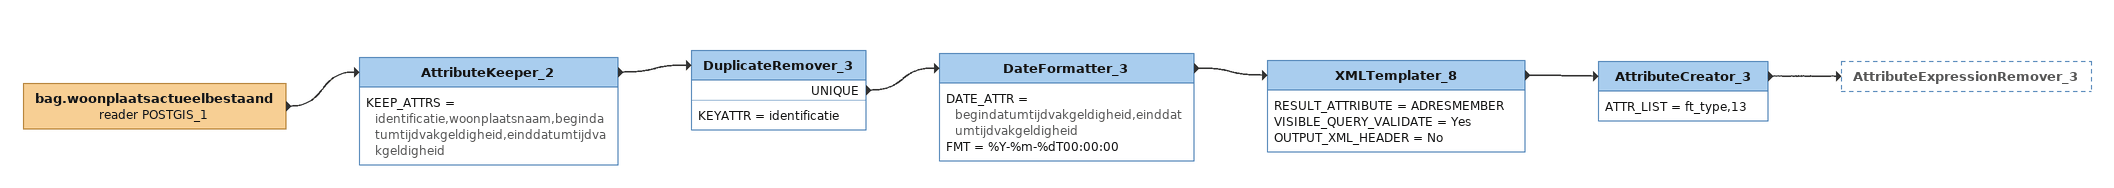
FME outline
bag.woonplaatsactueelbestaand (reader POSTGIS_1)
    -> AttributeKeeper_2
AttributeKeeper_2
    KEEP_ATTRS = identificatie,woonplaatsnaam,begindatumtijdvakgeldigheid,einddatumtijdvakgeldigheid
    -> DuplicateRemover_3
DuplicateRemover_3
    KEYATTR = identificatie
    UNIQUE -> DateFormatter_3
DateFormatter_3
    DATE_ATTR = begindatumtijdvakgeldigheid,einddatumtijdvakgeldigheid
    FMT = %Y-%m-%dT00:00:00
    -> XMLTemplater_8
XMLTemplater_8
    RESULT_ATTRIBUTE = ADRESMEMBER
    VISIBLE_QUERY_VALIDATE = Yes
    OUTPUT_XML_HEADER = No
    -> AttributeCreator_3
AttributeCreator_3
    ATTR_LIST = ft_type,13
    -> AttributeExpressionRemover_3
